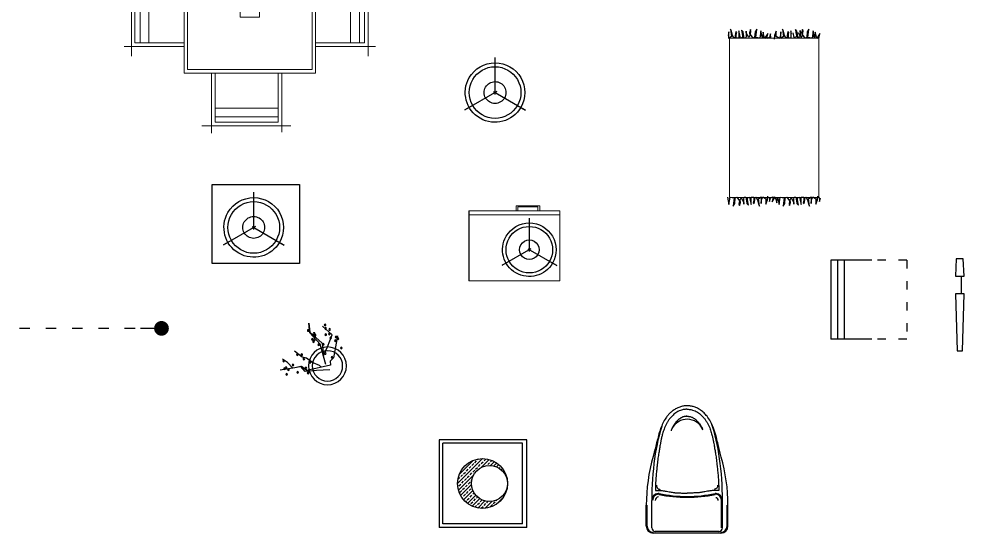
# Model space of a CAD drawing. Header units: millimetres. Extents: x -113526 to 211532, y -79714 to 28306.
# Drawn here: x 36868 to 42258, y 16322 to 19257 of the extents above; entities that cross this region are included whole.
import ezdxf

# ---------------------------------------------------------------- set-up
doc = ezdxf.new("R2010")
doc.units = ezdxf.units.MM
doc.linetypes.add('ACAD_ISO03W100', pattern=[30, 12, -18])
doc.linetypes.add('CONTINOUS', pattern=[0])
for name, color, linetype in [('$Longfin_AP_HATCH', 1, 'Continuous'), ('AP_文字', 127, 'Continuous'), ('FURNITURE', 2, 'Continuous'), ('IFF-Furn-Detail', 250, 'Continuous'), ('lighting', 2, 'Continuous'), ('填充', 8, 'Continuous'), ('家具内线', 8, 'Continuous')]:
    doc.layers.add(name, color=color, linetype=linetype)
for name, color, linetype, lineweight in [('内线', 8, 'Continuous', 9), ('填充总', 251, 'Continuous', 5), ('墙线', 7, 'CONTINOUS', 30), ('外线', 4, 'Continuous', 15), ('家具外线', 4, 'Continuous', 18), ('家具外线总', 4, 'Continuous', 13)]:
    doc.layers.add(name, color=color, linetype=linetype, lineweight=lineweight)
doc.styles.add('宋体', font='', dxfattribs={"width": 0.7})
doc.styles.add('标准', font='simhei.ttf')
doc.styles.get('宋体').set_extended_font_data('新宋体')
doc.dimstyles.new('A3 HBA_80', dxfattribs={"dimscale": 80, "dimtxt": 2, "dimasz": 0.03, "dimexe": 2, "dimexo": 2.5, "dimgap": 0.6, "dimtad": 1, "dimdec": 0, "dimzin": 0, "dimdsep": 46, "dimtxsty": '标准', "dimblk": 'HBA_DIMENSION_TICK', "dimcen": 0, "dimclrd": 1, "dimclre": 1, "dimclrt": 2, "dimadec": 0, "dimazin": 0, "dimtfac": 1, "dimtdec": 0, "dimtix": 1, "dimtmove": 2, "dimatfit": 3, "dimldrblk": 'DOT', "dimfxl": 1, "dimtvp": 1, "dimtolj": 1, "dimtzin": 0, "dimarcsym": 0})

# ---------------------------------------------------------------- blocks, each defined once
blk = doc.blocks.new('DGFNegnfshm')
at = {"layer": '家具内线', "color": 8}
for centre, radius, start, end in [((1074806.1, -1488316.2), 100, 110.6204, 121.4143), ((1074806.1, -1488316.2), 100, 94.0679, 103.0803), ((1074806.1, -1488316.2), 100, 64.4954, 81.1605), ((1074806.1, -1488316.2), 100, 143.1295, 159.1723), ((1074806.1, -1488316.2), 100, 47.1088, 49.4426), ((1074806.1, -1488316.2), 100, 29.596, 32.8321), ((1074806.1, -1488316.2), 100, 12.6354, 18.0247), ((1074806.1, -1488316.2), 100, 173.0544, 183.1882), ((1074819.4, -1488301.3), 5.54, 96.0779, 25.3125), ((1074806.1, -1488316.2), 100, 348.1596, 2.424), ((1074806.1, -1488316.2), 100, 202.4248, 208.86), ((1074806.1, -1488316.2), 100, 224.9755, 230.456), ((1074806.1, -1488316.2), 100, 301.2424, 315.0937), ((1074806.1, -1488316.2), 100, 322.7431, 337.3548), ((1074806.1, -1488316.2), 100, 244.5752, 249.5357), ((1074806.1, -1488316.2), 100, 262.9018, 270.4511), ((1074806.1, -1488316.2), 100, 281.7936, 290.4216)]:
    blk.add_arc(centre, radius, start, end, dxfattribs=at)
for points in [[(1074833.1, -1488307.6), (1074799.6, -1488332.4), (1074816.6, -1488300.8), (1074793.8, -1488312)], [(1074820.9, -1488330.6), (1074806.4, -1488339.9), (1074814.4, -1488324.1), (1074800, -1488333.4)]]:
    blk.add_solid(points, dxfattribs=at)
at = {"layer": '家具外线', "color": 8}
for p, q in [((1074814.9, -1488296.7), (1074801.3, -1488249.1)), ((1074819.8, -1488335.5), (1074912.5, -1488496.3))]:
    blk.add_line(p, q, dxfattribs=at)
for centre, radius, start, end in [((1074909.3, -1488126.4), 224.5, 192.26, 238.8236), ((1074531.5, -1488390.1), 273.6, 18.9832, 54.4317), ((1074248, -1488364.5), 592, 6.6493, 22.4278), ((1075098.3, -1488169.3), 303, 174.4698, 205.3125), ((1075442.3, -1488351.5), 606.3, 158.8573, 175.3893), ((1074664.3, -1488183.5), 214.5, 324.8628, 13.3847), ((1082798.9, -1492556.7), 9022.7, 150.83192, 151.89997), ((1074762, -1488172.6), 156.2, 312.2952, 4.9917), ((1074806.1, -1488316.2), 125, 138.7494, 166.3323), ((1074806.1, -1488316.2), 125, 94.5721, 122.7787), ((1074939.5, -1488230.1), 168.8, 170.2439, 209.4946), ((1074245.4, -1488422), 575.2, 12.3863, 22.8061), ((1074806.1, -1488316.2), 125, 66.9937, 86.2919), ((1074754.3, -1488047.9), 279.1, 285.7276, 322.9536), ((1075358, -1488904.1), 788.8, 118.8941, 130.8232), ((1074806.1, -1488316.2), 125, 50.0015, 55.5994), ((1074717.4, -1488370.9), 90.3, 34.4664, 114.1589), ((1074855.5, -1488237.2), 90.3, 248.5543, 329.0813), ((1074680.9, -1487715.4), 620.3, 283.4211, 294.2145), ((1074806.1, -1488316.2), 125, 30.7207, 38.6082), ((1074806.1, -1488316.2), 125, 14.5637, 21.365), ((1074669, -1488129.2), 229.5, 254.9198, 299.8757), ((1074746.8, -1488646.7), 327.4, 82.0365, 114.3616), ((1074604.6, -1488201), 227.3, 277.9364, 323.7741), ((1075085.7, -1488945.3), 687.1, 116.1082, 130.6163), ((1074835.9, -1487911.7), 413.1, 247.5665, 263.5429), ((1076786.9, -1489958.6), 2574.9, 140.8835, 144.8947), ((1074549.1, -1488241.7), 270.2, 299.0908, 339.731), ((1074806.1, -1488316.2), 125, 170.4164, 184.415), ((1075053.7, -1488491.3), 294.1, 148.5808, 184.9992), ((1074199.7, -1488298.1), 605.5, 338.9152, 356.3416), ((1075412.1, -1488354.4), 608.4, 178.3426, 196.0902), ((1074455.9, -1488472.1), 375.1, 352.198, 20.6633), ((1075231.5, -1488177.1), 454.6, 200.9502, 224.758), ((1074199.6, -1489178.2), 1055, 45.0406, 54.2545), ((1074939.4, -1488110.3), 247.9, 242.0473, 285.0694), ((1075045.5, -1487456.5), 891.6, 255.5938, 267.4768), ((1075160.2, -1488030.7), 455, 222.3527, 241.7883), ((1074806.1, -1488316.2), 125, 348.8626, 11.9251), ((1074806.1, -1488316.2), 125, 199.4986, 209.759), ((1074806.1, -1488316.2), 125, 321.9442, 340.6394), ((1074806.1, -1488316.2), 125, 222.3262, 230.9332), ((1074806.1, -1488316.2), 125, 241.5474, 250.9114), ((1074806.1, -1488316.2), 125, 261.8471, 271.7691), ((1074806.1, -1488316.2), 125, 280.8271, 292.8444), ((1074806.1, -1488316.2), 125, 300.9907, 316.7002)]:
    blk.add_arc(centre, radius, start, end, dxfattribs=at)
blk = doc.blocks.new('wEGWBADGN')
at = {"layer": '填充总'}
for p, q in [((1072978.4, -1486664), (1073338.4, -1486664)), ((1072978.4, -1486714), (1073338.4, -1486714)), ((1072515.3, -1487446.7), (1072515.3, -1487086.7)), ((1072565.3, -1487446.7), (1072565.3, -1487086.7)), ((1073715.3, -1487446.7), (1073715.3, -1487086.7)), ((1073765.3, -1487446.7), (1073765.3, -1487086.7)), ((1072515.3, -1488095.2), (1072515.3, -1487735.2)), ((1072565.3, -1488095.2), (1072565.3, -1487735.2)), ((1073715.3, -1488095.2), (1073715.3, -1487735.2)), ((1073765.3, -1488095.2), (1073765.3, -1487735.2)), ((1072978.4, -1488514), (1073338.4, -1488514)), ((1072978.4, -1488564), (1073338.4, -1488564))]:
    blk.add_line(p, q, dxfattribs=at)
for points in [[(1072978.4, -1486914), (1072978.4, -1486634), (1073338.4, -1486634), (1073338.4, -1486914)], [(1072765.3, -1487446.7), (1072485.3, -1487446.7), (1072485.3, -1487086.7), (1072765.3, -1487086.7)], [(1073515.3, -1487446.7), (1073795.3, -1487446.7), (1073795.3, -1487086.7), (1073515.3, -1487086.7)], [(1072765.3, -1488095.2), (1072485.3, -1488095.2), (1072485.3, -1487735.2), (1072765.3, -1487735.2)], [(1073515.3, -1488095.2), (1073795.3, -1488095.2), (1073795.3, -1487735.2), (1073515.3, -1487735.2)], [(1072978.4, -1488314), (1072978.4, -1488594), (1073338.4, -1488594), (1073338.4, -1488314)]]:
    blk.add_lwpolyline(points, dxfattribs=at)
blk.add_lwpolyline([(1073495.3, -1486934), (1072785.3, -1486934), (1072785.3, -1488294), (1073495.3, -1488294)], close=True, dxfattribs=at)
at = {"layer": '填充总', "color": 250}
blk.add_lwpolyline([(1073195.3, -1487234), (1073085.3, -1487234), (1073085.3, -1487994), (1073195.3, -1487994)], close=True, dxfattribs=at)
at = {"layer": '家具外线总'}
for p, q in [((1072907.1, -1486614), (1073414.1, -1486614)), ((1072958.4, -1486914), (1072958.4, -1486577.3)), ((1073358.4, -1486571.7), (1073358.4, -1486914)), ((1072465.3, -1487518), (1072465.3, -1487011)), ((1073815.3, -1487518), (1073815.3, -1487011)), ((1072423, -1487066.7), (1072765.3, -1487066.7)), ((1073857.6, -1487066.7), (1073515.3, -1487066.7)), ((1072765.3, -1487466.7), (1072428.7, -1487466.7)), ((1073515.3, -1487466.7), (1073852, -1487466.7)), ((1072465.3, -1488166.4), (1072465.3, -1487659.5)), ((1073815.3, -1488166.4), (1073815.3, -1487659.5)), ((1072423, -1487715.2), (1072765.3, -1487715.2)), ((1073857.6, -1487715.2), (1073515.3, -1487715.2)), ((1072765.3, -1488115.2), (1072428.7, -1488115.2)), ((1073515.3, -1488115.2), (1073852, -1488115.2)), ((1072958.4, -1488314), (1072958.4, -1488650.6)), ((1073358.4, -1488656.3), (1073358.4, -1488314)), ((1072907.1, -1488614), (1073414.1, -1488614))]:
    blk.add_line(p, q, dxfattribs=at)
blk.add_lwpolyline([(1073515.3, -1486914), (1072765.3, -1486914), (1072765.3, -1488314), (1073515.3, -1488314)], close=True, dxfattribs=at)
at = {"layer": '墙线', "color": 2}
blk.add_blockref('DGFNegnfshm', (-1668.4, 724), dxfattribs=at)
blk = doc.blocks.new('dfahENDNDFGVMN')
at = {"layer": '内线'}
for p, q in [((1069378.9, -1554224.3), (1068079.9, -1554224.4)), ((1068079.9, -1554224.4), (1068079.9, -1554953.1)), ((1069378.9, -1554224.3), (1069378.9, -1554953.1)), ((1069378.9, -1554953.1), (1068079.9, -1554953.1))]:
    blk.add_line(p, q, dxfattribs=at)
at = {"layer": '填充'}
for p, q in [((1068081.4, -1554208.2), (1068021.3, -1554221.1)), ((1068021.3, -1554221.1), (1068081.4, -1554229.7)), ((1068081.4, -1554229.7), (1068077.1, -1554264)), ((1069374.6, -1554220), (1069413.2, -1554220)), ((1069391.7, -1554241.5), (1069374.6, -1554220)), ((1069451.8, -1554232.9), (1069391.7, -1554241.5)), ((1069430.4, -1554220), (1069400.3, -1554215.7)), ((1069400.3, -1554250), (1069434.7, -1554241.5)), ((1069413.2, -1554220), (1069430.4, -1554220)), ((1069434.7, -1554241.5), (1069451.8, -1554232.9)), ((1068077.1, -1554264), (1068008.4, -1554255.4)), ((1068008.4, -1554255.4), (1068029.9, -1554268.3)), ((1068025.6, -1554302.6), (1068012.7, -1554306.9)), ((1068012.7, -1554306.9), (1068038.5, -1554315.4)), ((1068051.3, -1554306.9), (1068025.6, -1554302.6)), ((1068029.9, -1554268.3), (1068077.1, -1554272.6)), ((1068038.5, -1554315.4), (1068059.9, -1554311.2)), ((1068077.1, -1554319.7), (1068038.5, -1554341.2)), ((1068081.4, -1554285.4), (1068051.3, -1554306.9)), ((1068059.9, -1554311.2), (1068077.1, -1554319.7)), ((1068077.1, -1554272.6), (1068081.4, -1554285.4)), ((1069378.9, -1554262.9), (1069400.3, -1554250)), ((1069387.5, -1554271.5), (1069378.9, -1554262.9)), ((1069378.9, -1554280.1), (1069408.9, -1554280.1)), ((1069378.9, -1554301.5), (1069378.9, -1554280.1)), ((1069391.7, -1554301.5), (1069378.9, -1554301.5)), ((1069378.9, -1554314.4), (1069417.5, -1554305.8)), ((1069383.2, -1554331.5), (1069378.9, -1554314.4)), ((1069400.3, -1554271.5), (1069387.5, -1554271.5)), ((1069439, -1554301.5), (1069391.7, -1554301.5)), ((1069430.4, -1554275.8), (1069400.3, -1554271.5)), ((1069408.9, -1554280.1), (1069426.1, -1554284.3)), ((1069417.5, -1554305.8), (1069439, -1554301.5)), ((1069443.2, -1554322.9), (1069417.5, -1554327.2)), ((1069426.1, -1554284.3), (1069430.4, -1554275.8)), ((1069430.4, -1554335.8), (1069443.2, -1554322.9)), ((1068029.9, -1554366.9), (1068017, -1554379.8)), ((1068017, -1554379.8), (1068042.8, -1554375.5)), ((1068042.8, -1554396.9), (1068021.3, -1554401.2)), ((1068025.6, -1554341.2), (1068064.2, -1554341.2)), ((1068038.5, -1554341.2), (1068025.6, -1554341.2)), ((1068051.3, -1554362.6), (1068029.9, -1554366.9)), ((1068042.8, -1554375.5), (1068064.2, -1554371.2)), ((1068081.4, -1554388.3), (1068042.8, -1554396.9)), ((1068081.4, -1554358.3), (1068051.3, -1554362.6)), ((1068064.2, -1554341.2), (1068081.4, -1554345.5)), ((1068064.2, -1554371.2), (1068077.1, -1554371.2)), ((1068077.1, -1554371.2), (1068081.4, -1554388.3)), ((1068081.4, -1554345.5), (1068081.4, -1554358.3)), ((1069378.9, -1554344.4), (1069408.9, -1554340.1)), ((1069378.9, -1554357.2), (1069378.9, -1554344.4)), ((1069396, -1554361.5), (1069378.9, -1554357.2)), ((1069378.9, -1554417.3), (1069408.9, -1554395.8)), ((1069396, -1554331.5), (1069383.2, -1554331.5)), ((1069383.2, -1554383), (1069421.8, -1554361.5)), ((1069400.3, -1554391.6), (1069383.2, -1554383)), ((1069417.5, -1554327.2), (1069396, -1554331.5)), ((1069434.7, -1554361.5), (1069396, -1554361.5)), ((1069421.8, -1554387.3), (1069400.3, -1554391.6)), ((1069408.9, -1554340.1), (1069430.4, -1554335.8)), ((1069408.9, -1554395.8), (1069434.7, -1554400.1)), ((1069421.8, -1554361.5), (1069434.7, -1554361.5)), ((1069447.5, -1554395.8), (1069421.8, -1554387.3)), ((1069434.7, -1554400.1), (1069447.5, -1554395.8)), ((1068025.6, -1554461.2), (1068008.4, -1554469.8)), ((1068008.4, -1554469.8), (1068068.5, -1554461.2)), ((1068021.3, -1554401.2), (1068068.5, -1554401.2)), ((1068059.9, -1554452.7), (1068025.6, -1554461.2)), ((1068034.2, -1554418.4), (1068029.9, -1554426.9)), ((1068029.9, -1554426.9), (1068059.9, -1554431.2)), ((1068051.3, -1554422.6), (1068034.2, -1554418.4)), ((1068081.4, -1554422.6), (1068051.3, -1554422.6)), ((1068059.9, -1554431.2), (1068072.8, -1554431.2)), ((1068081.4, -1554439.8), (1068059.9, -1554452.7)), ((1068068.5, -1554401.2), (1068081.4, -1554401.2)), ((1068068.5, -1554461.2), (1068085.7, -1554482.7)), ((1068072.8, -1554431.2), (1068081.4, -1554439.8)), ((1068081.4, -1554401.2), (1068081.4, -1554422.6)), ((1069383.2, -1554430.1), (1069378.9, -1554417.3)), ((1069378.9, -1554473), (1069383.2, -1554438.7)), ((1069439, -1554481.6), (1069378.9, -1554473)), ((1069430.4, -1554434.4), (1069383.2, -1554430.1)), ((1069383.2, -1554438.7), (1069451.8, -1554447.3)), ((1069451.8, -1554447.3), (1069430.4, -1554434.4)), ((1068025.6, -1554521.3), (1068059.9, -1554534.1)), ((1068068.5, -1554521.3), (1068025.6, -1554521.3)), ((1068029.9, -1554482.7), (1068059.9, -1554487)), ((1068047, -1554482.7), (1068029.9, -1554482.7)), ((1068085.7, -1554482.7), (1068047, -1554482.7)), ((1068079.9, -1554548.6), (1068047, -1554551.3)), ((1068047, -1554551.3), (1068077.1, -1554559.9)), ((1068059.9, -1554487), (1068085.7, -1554495.5)), ((1068059.9, -1554534.1), (1068090, -1554538.4)), ((1068085.7, -1554495.5), (1068068.5, -1554521.3)), ((1069374.6, -1554511.6), (1069426.1, -1554498.8)), ((1069417.5, -1554537.3), (1069374.6, -1554511.6)), ((1069374.6, -1554528.8), (1069417.5, -1554537.3)), ((1069383.2, -1554550.2), (1069374.6, -1554528.8)), ((1069378.9, -1554494.5), (1069439, -1554481.6)), ((1069426.1, -1554498.8), (1069378.9, -1554494.5)), ((1069413.2, -1554558.8), (1069383.2, -1554550.2)), ((1068081.4, -1554615.6), (1068021.3, -1554628.5)), ((1068021.3, -1554628.5), (1068081.4, -1554637.1)), ((1068085.7, -1554598.5), (1068034.2, -1554611.3)), ((1068034.2, -1554611.3), (1068081.4, -1554615.6)), ((1068085.7, -1554581.3), (1068042.8, -1554572.7)), ((1068042.8, -1554572.7), (1068085.7, -1554598.5)), ((1068077.1, -1554559.9), (1068085.7, -1554581.3)), ((1069400.3, -1554593.1), (1069370.3, -1554588.8)), ((1069374.6, -1554631.7), (1069391.7, -1554606)), ((1069400.3, -1554640.3), (1069374.6, -1554631.7)), ((1069380.3, -1554561.5), (1069413.2, -1554558.8)), ((1069391.7, -1554606), (1069434.7, -1554606)), ((1069434.7, -1554606), (1069400.3, -1554593.1)), ((1068077.1, -1554671.4), (1068008.4, -1554662.8)), ((1068008.4, -1554662.8), (1068029.9, -1554675.6)), ((1068029.9, -1554675.6), (1068077.1, -1554679.9)), ((1068081.4, -1554692.8), (1068051.3, -1554714.2)), ((1068081.4, -1554637.1), (1068077.1, -1554671.4)), ((1068077.1, -1554679.9), (1068081.4, -1554692.8)), ((1069374.6, -1554644.6), (1069413.2, -1554644.6)), ((1069391.7, -1554666), (1069374.6, -1554644.6)), ((1069378.9, -1554687.4), (1069400.3, -1554674.6)), ((1069387.5, -1554696), (1069378.9, -1554687.4)), ((1069378.9, -1554704.6), (1069408.9, -1554704.6)), ((1069378.9, -1554726), (1069378.9, -1554704.6)), ((1069400.3, -1554696), (1069387.5, -1554696)), ((1069451.8, -1554657.4), (1069391.7, -1554666)), ((1069430.4, -1554644.6), (1069400.3, -1554640.3)), ((1069400.3, -1554674.6), (1069434.7, -1554666)), ((1069430.4, -1554700.3), (1069400.3, -1554696)), ((1069408.9, -1554704.6), (1069426.1, -1554708.9)), ((1069413.2, -1554644.6), (1069430.4, -1554644.6)), ((1069426.1, -1554708.9), (1069430.4, -1554700.3)), ((1069434.7, -1554666), (1069451.8, -1554657.4)), ((1068025.6, -1554710), (1068012.7, -1554714.2)), ((1068012.7, -1554714.2), (1068038.5, -1554722.8)), ((1068029.9, -1554774.3), (1068017, -1554787.1)), ((1068017, -1554787.1), (1068042.8, -1554782.9)), ((1068051.3, -1554714.2), (1068025.6, -1554710)), ((1068025.6, -1554748.5), (1068064.2, -1554748.5)), ((1068038.5, -1554748.5), (1068025.6, -1554748.5)), ((1068051.3, -1554770), (1068029.9, -1554774.3)), ((1068038.5, -1554722.8), (1068059.9, -1554718.5)), ((1068077.1, -1554727.1), (1068038.5, -1554748.5)), ((1068042.8, -1554782.9), (1068064.2, -1554778.6)), ((1068081.4, -1554765.7), (1068051.3, -1554770)), ((1068059.9, -1554718.5), (1068077.1, -1554727.1)), ((1068064.2, -1554748.5), (1068081.4, -1554752.8)), ((1068064.2, -1554778.6), (1068077.1, -1554778.6)), ((1068077.1, -1554778.6), (1068081.4, -1554795.7)), ((1068081.4, -1554752.8), (1068081.4, -1554765.7)), ((1069391.7, -1554726), (1069378.9, -1554726)), ((1069383.6, -1554753.2), (1069422.3, -1554744.6)), ((1069387.9, -1554770.4), (1069383.6, -1554753.2)), ((1069383.6, -1554783.2), (1069413.7, -1554778.9)), ((1069383.6, -1554796.1), (1069383.6, -1554783.2)), ((1069400.8, -1554770.4), (1069387.9, -1554770.4)), ((1069439, -1554726), (1069391.7, -1554726)), ((1069422.3, -1554766.1), (1069400.8, -1554770.4)), ((1069413.7, -1554778.9), (1069435.1, -1554774.6)), ((1069417.5, -1554730.3), (1069439, -1554726)), ((1069448, -1554761.8), (1069422.3, -1554766.1)), ((1069435.1, -1554774.6), (1069448, -1554761.8)), ((1068042.8, -1554804.3), (1068021.3, -1554808.6)), ((1068021.3, -1554808.6), (1068068.5, -1554808.6)), ((1068059.9, -1554860), (1068025.6, -1554868.6)), ((1068034.2, -1554825.7), (1068029.9, -1554834.3)), ((1068029.9, -1554834.3), (1068059.9, -1554838.6)), ((1068051.3, -1554830), (1068034.2, -1554825.7)), ((1068081.4, -1554795.7), (1068042.8, -1554804.3)), ((1068081.4, -1554830), (1068051.3, -1554830)), ((1068059.9, -1554838.6), (1068072.8, -1554838.6)), ((1068081.4, -1554847.2), (1068059.9, -1554860)), ((1068068.5, -1554808.6), (1068081.4, -1554808.6)), ((1068072.8, -1554838.6), (1068081.4, -1554847.2)), ((1069378.9, -1554841.8), (1069408.9, -1554820.4)), ((1069383.2, -1554854.7), (1069378.9, -1554841.8)), ((1069383.2, -1554807.5), (1069421.8, -1554786.1)), ((1069400.3, -1554816.1), (1069383.2, -1554807.5)), ((1069430.4, -1554859), (1069383.2, -1554854.7)), ((1069400.8, -1554800.4), (1069383.6, -1554796.1)), ((1069421.8, -1554811.8), (1069400.3, -1554816.1)), ((1069439.4, -1554800.4), (1069400.8, -1554800.4)), ((1069408.9, -1554820.4), (1069434.7, -1554824.7)), ((1069447.5, -1554820.4), (1069421.8, -1554811.8)), ((1069426.6, -1554800.4), (1069439.4, -1554800.4)), ((1069451.8, -1554871.8), (1069430.4, -1554859)), ((1069434.7, -1554824.7), (1069447.5, -1554820.4)), ((1068008.4, -1554877.2), (1068068.5, -1554868.6)), ((1068025.6, -1554868.6), (1068008.4, -1554877.2)), ((1068025.6, -1554928.6), (1068059.9, -1554941.5)), ((1068068.5, -1554928.6), (1068025.6, -1554928.6)), ((1068029.9, -1554890.1), (1068059.9, -1554894.3)), ((1068047, -1554890.1), (1068029.9, -1554890.1)), ((1068085.7, -1554890.1), (1068047, -1554890.1)), ((1068059.9, -1554894.3), (1068085.7, -1554902.9)), ((1068068.5, -1554868.6), (1068085.7, -1554890.1)), ((1068085.7, -1554902.9), (1068068.5, -1554928.6)), ((1069374.6, -1554936.1), (1069426.1, -1554923.3)), ((1069417.5, -1554961.9), (1069374.6, -1554936.1)), ((1069378.9, -1554897.6), (1069383.2, -1554863.2)), ((1069439, -1554906.1), (1069378.9, -1554897.6)), ((1069378.9, -1554919), (1069439, -1554906.1)), ((1069426.1, -1554923.3), (1069378.9, -1554919)), ((1069383.2, -1554863.2), (1069451.8, -1554871.8)), ((1068079.9, -1554956), (1068047, -1554958.7)), ((1068047, -1554958.7), (1068077.1, -1554967.2)), ((1068059.9, -1554941.5), (1068090, -1554945.8)), ((1069374.6, -1554953.3), (1069417.5, -1554961.9))]:
    blk.add_line(p, q, dxfattribs=at)
at = {"layer": '外线'}
blk.add_line((1068081.4, -1554808.6), (1068081.4, -1554830), dxfattribs=at)
blk = doc.blocks.new('A$C365237FC')
at = {"layer": '填充', "color": 8}
for p, q in [((492, 590), (502, 759)), ((422, 667), (381, 720)), ((494, 612), (422, 667)), ((299, 573), (375, 494)), ((483, 513), (492, 590)), ((484, 520), (492, 590)), ((375, 494), (392, 446)), ((392, 446), (451, 380)), ((534, 457), (483, 513)), ((547, 477), (484, 520)), ((504, 182), (534, 457)), ((549, 345), (547, 477)), ((0, 380), (103, 377)), ((113, 377), (0, 380)), ((103, 377), (243, 252)), ((253, 273), (113, 377)), ((451, 380), (488, 308)), ((556, 196), (549, 345)), ((159, 126), (51, 228)), ((243, 252), (384, 251)), ((488, 233), (253, 273)), ((384, 251), (292, 196)), ((488, 308), (516, 291)), ((292, 196), (159, 126)), ((179, 68), (422, 138)), ((422, 138), (458, 182)), ((458, 182), (504, 182))]:
    blk.add_line(p, q, dxfattribs=at)
for centre, radius in [((401, 707), 9.34), ((482, 688), 9.34), ((489, 707), 9.34), ((505, 663), 9.34), ((557, 689), 9.34), ((345, 546), 9.34), ((458, 607), 9.34), ((547, 561), 9.34), ((507, 216), 216), ((350, 495), 9.34), ((401, 476), 9.34), ((509, 464), 9.34), ((566, 444), 9.34), ((83, 395), 9.34), ((124, 331), 9.34), ((145, 321), 9.34), ((189, 357), 9.34), ((197, 335), 9.34), ((215, 347), 9.34), ((507, 216), 173), ((445, 409), 9.34), ((257, 292), 9.34), ((258, 240), 9.34), ((364, 226), 9.34), ((41, 196), 9.34), ((81, 194), 9.34), ((96, 149), 9.34), ((147, 158), 9.34), ((151, 200), 9.34), ((194, 149), 9.34), ((230, 99), 9.34), ((416, 155), 9.34), ((188, 86), 9.34), ((211, 65), 9.34), ((320, 38), 9.34)]:
    blk.add_circle(centre, radius, dxfattribs=at)
blk = doc.blocks.new('A$C21DA63A9')
blk.add_blockref('A$C365237FC', (0, 0))
blk = doc.blocks.new('fdabEBFGMN')
at = {"layer": '填充总', "xscale": 0.5000000000276679, "yscale": 0.5, "zscale": 0.5, "rotation": 84.25969431041284}
blk.add_blockref('A$C21DA63A9', (1076840.2, -1469570.3), dxfattribs=at)
blk = doc.blocks.new('dfbnETNRGM')
at = {"color": 4, "linetype": 'ByBlock'}
for p, q in [((173737878.2, 71160421.7), (173737878.2, 71160633.6)), ((173737888, 71160438.7), (173737704.5, 71160332.7)), ((173737868.4, 71160438.7), (173738052, 71160332.7))]:
    blk.add_line(p, q, dxfattribs=at)
at = {"color": 0, "linetype": 'ByBlock'}
for p, q in [((173737736.6, 71160351.2), (173737706.7, 71160334)), ((173738019.9, 71160351.2), (173738049.7, 71160334))]:
    blk.add_line(p, q, dxfattribs=at)
at = {"color": 4, "linetype": 'ByBlock', "extrusion": (0, 0, -1)}
for major_axis, start_param, end_param in [((148.6, 82.6), 4.172679, 7.314272), ((-4.6, 169.9), 2.121706, 5.263298)]:
    blk.add_ellipse((173737878.2, 71160433), major_axis=major_axis, ratio=1, start_param=start_param, end_param=end_param, dxfattribs=at)
at = {"layer": 'IFF-Furn-Detail', "linetype": 'ByBlock', "extrusion": (0, 0, -1)}
for major_axis, start_param, end_param in [((142.3, 38.1), 3.926991, 7.068584), ((142.3, 38.1), 0.785398, 3.926991), ((-47.5, 40.3), -0.180072, 2.961521), ((-62.3, 1.8), 3.635638, 6.777231)]:
    blk.add_ellipse((173737878.2, 71160433), major_axis=major_axis, ratio=1, start_param=start_param, end_param=end_param, dxfattribs=at)
blk = doc.blocks.new('DFBNegnrfhm')
at = {"layer": '内线'}
blk.add_line((173737728.9, 71159734.7), (173738247.8, 71159734.7), dxfattribs=at)
at = {"layer": '填充总'}
for p, q in [((173737997.6, 71159757.3), (173737997.6, 71159785.5)), ((173737997.6, 71159785.5), (173738133.1, 71159785.5)), ((173738008.9, 71159757.3), (173738008.9, 71159779.9)), ((173738008.9, 71159779.9), (173738121.8, 71159779.9)), ((173738121.8, 71159757.3), (173738121.8, 71159779.9)), ((173738133.1, 71159757.3), (173738133.1, 71159785.5))]:
    blk.add_line(p, q, dxfattribs=at)
at = {"layer": '墙线', "color": 4}
blk.add_line((173737728.9, 71159757.3), (173737728.9, 71159357.4), dxfattribs=at)
at = {"layer": '家具外线总'}
for p, q in [((173737728.9, 71159757.3), (173738247.8, 71159757.3)), ((173738247.8, 71159757.3), (173738247.8, 71159357.4)), ((173738247.8, 71159357.4), (173737728.9, 71159357.4))]:
    blk.add_line(p, q, dxfattribs=at)
at = {"layer": '$Longfin_AP_HATCH', "color": 2, "xscale": 0.8999999985098838, "yscale": 0.900000000372529, "zscale": 0.9}
blk.add_blockref('dfbnETNRGM', (17373983.6, 7115146.1), dxfattribs=at)
blk = doc.blocks.new('DAFBedngfragmn')
at = {"color": 4, "linetype": 'ByBlock'}
for p, q in [((173738740.3, 71157958.3), (173738740.3, 71158076.9)), ((173739206.3, 71157958.3), (173739206.3, 71158078.1)), ((173739166.3, 71157918.3), (173738780.3, 71157918.3))]:
    blk.add_line(p, q, dxfattribs=at)
at = {"color": 8, "ltscale": 3}
for p, q in [((173738745.3, 71157958.3), (173738745.3, 71158076.9)), ((173738771.7, 71157948.3), (173738771.7, 71158104.8)), ((173739170, 71157948.3), (173739170, 71158104.8)), ((173739175, 71157948.3), (173739175, 71158104.8)), ((173739201.3, 71157958.3), (173739201.3, 71158078.1)), ((173739155, 71157928.3), (173738791.7, 71157928.3))]:
    blk.add_line(p, q, dxfattribs=at)
for centre, radius, start, end in [((173738973.3, 71158470.7), 97.2, 24.2033, 152.7569), ((173738811.7, 71158104.8), 40, 94.992, 180), ((173738811.7, 71158104.8), 35, 94.992, 180), ((173738811.7, 71158104.8), 20.5, 94.992, 180), ((173738809.9, 71158124.7), 20, 78.1129, 94.992), ((173738973.3, 71158900.9), 778.3, 258.1129, 281.8871), ((173738973.3, 71158900.9), 773.3, 258.1129, 281.8871), ((173739136.7, 71158124.7), 20, 85.008, 101.8871), ((173739135, 71158104.8), 15.8, 0, 85.008), ((173739135, 71158104.8), 35, 0, 85.008), ((173739135, 71158104.8), 40, 0, 85.008), ((173738780.3, 71157958.3), 35, 180, 270), ((173738791.7, 71157948.3), 20, 180, 270), ((173739155, 71157948.3), 20, 270, 0), ((173739166.3, 71157958.3), 35, 270, 0)]:
    blk.add_arc(centre, radius, start, end, dxfattribs=at)
at = {"color": 4, "linetype": 'ByBlock'}
for centre, radius, start, end in [((173739740.3, 71158076.9), 1000, 163.7631, 180), ((173738206.3, 71158078.1), 1000, 0, 15.9021), ((173738780.3, 71157958.3), 40, 180, 270), ((173739166.3, 71157958.3), 40, 270, 0)]:
    blk.add_arc(centre, radius, start, end, dxfattribs=at)
at = {"color": 8, "ltscale": 3}
for start_param, end_param in [(0.765442, 1.570796), (4.712389, 5.517751)]:
    blk.add_ellipse((173738973.3, 71158104.8), major_axis=(0, 607.8), ratio=0.331789, start_param=start_param, end_param=end_param, dxfattribs=at)
at = {"color": 4, "linetype": 'ByBlock'}
blk.add_open_spline([(173739168.1, 71158352.1), (173739151.9, 71158419.2), (173739149, 71158430.1), (173739144.3, 71158446.7), (173739141.5, 71158460.3), (173739132, 71158492.5), (173739127.5, 71158507.8), (173739117.5, 71158533.9), (173739112.4, 71158544.9), (173739100.8, 71158566), (173739094.3, 71158575.9), (173739081.7, 71158591.9), (173739076, 71158598.1), (173739063.9, 71158609.8), (173739057.4, 71158615.2), (173739044.9, 71158624), (173739039, 71158627.5), (173739026.8, 71158633.8), (173739020.4, 71158636.5), (173739007.1, 71158640.9), (173739000.3, 71158642.5), (173738986.4, 71158644.8), (173738979.4, 71158645.3), (173738965.3, 71158645.2), (173738958.2, 71158644.5), (173738944.4, 71158642.1), (173738937.6, 71158640.3), (173738924.4, 71158635.7), (173738918.1, 71158633), (173738905.9, 71158626.5), (173738900.1, 71158622.9), (173738889.1, 71158615), (173738883.8, 71158610.6), (173738873.9, 71158601.4), (173738869.2, 71158596.5), (173738860.4, 71158586.2), (173738856.2, 71158580.9), (173738846, 71158566.2), (173738840.4, 71158556.6), (173738830.3, 71158536.6), (173738825.9, 71158526.2), (173738818.3, 71158504.6), (173738815.1, 71158493.5), (173738809.7, 71158475), (173738806.4, 71158458.1), (173738800.8, 71158439), (173738798, 71158427.3), (173738780.2, 71158356.5)], degree=3, knots=[4.74664, 4.74664, 4.74664, 4.74664, 4.825192, 4.825192, 5.050797, 5.050797, 5.276402, 5.276402, 5.453365, 5.453365, 5.630328, 5.630328, 5.756362, 5.756362, 5.882395, 5.882395, 5.983792, 5.983792, 6.085189, 6.085189, 6.186586, 6.186586, 6.287983, 6.287983, 6.38938, 6.38938, 6.490777, 6.490777, 6.592174, 6.592174, 6.693571, 6.693571, 6.794968, 6.794968, 6.896365, 6.896365, 6.997762, 6.997762, 7.161854, 7.161854, 7.325947, 7.325947, 7.490039, 7.490039, 7.654131, 7.654131, 7.793343, 7.793343, 7.793343, 7.793343], dxfattribs=at)
at = {"color": 8, "ltscale": 3}
for points, knots in [([(173738971.2, 71158625.2), (173738967.9, 71158625.2), (173738964.6, 71158624.9), (173738954.9, 71158623.9), (173738948.5, 71158622.5), (173738937.3, 71158619.2), (173738932.5, 71158617.4), (173738923.2, 71158613.2), (173738918.7, 71158610.7), (173738910.5, 71158605.7), (173738906.9, 71158603.2), (173738899.8, 71158597.8), (173738896.4, 71158595), (173738887.9, 71158587.1), (173738882.9, 71158581.9), (173738874.7, 71158572.1), (173738871.3, 71158567.6), (173738865, 71158558.4), (173738862, 71158553.7), (173738856.4, 71158543.9), (173738853.8, 71158539), (173738849, 71158528.8), (173738846.7, 71158523.6), (173738841.2, 71158509.9), (173738838.2, 71158501.3), (173738834.1, 71158488), (173738832.8, 71158483.4), (173738830.7, 71158475.6), (173738829.9, 71158472.4), (173738828.3, 71158466), (173738827.6, 71158462.8), (173738825.7, 71158453.5), (173738824.5, 71158447.4), (173738823, 71158439.4), (173738822.6, 71158437.3), (173738821.9, 71158433.1), (173738821.5, 71158431), (173738820.3, 71158424.7), (173738819.6, 71158420.3), (173738818.2, 71158412.7), (173738817.7, 71158409.6), (173738815.9, 71158399.6), (173738814.6, 71158391.9), (173738811.7, 71158374.4), (173738810.1, 71158364.5), (173738807.5, 71158348.2), (173738806.7, 71158342.7), (173738805.8, 71158337)], [364.922974, 364.922974, 364.922974, 364.922974, 375.619799, 375.619799, 397.013449, 397.013449, 413.587884, 413.587884, 430.162318, 430.162318, 444.416926, 444.416926, 458.671534, 458.671534, 481.403278, 481.403278, 499.042124, 499.042124, 516.680971, 516.680971, 534.239988, 534.239988, 551.799005, 551.799005, 580.026898, 580.026898, 595.262778, 595.262778, 606.244407, 606.244407, 617.226036, 617.226036, 639.189295, 639.189295, 647.206448, 647.206448, 655.223601, 655.223601, 671.257908, 671.257908, 681.097645, 681.097645, 700.777118, 700.777118, 720.456591, 720.456591, 729.749113, 729.749113, 729.749113, 729.749113]), ([(173738971.2, 71158625.2), (173738978.7, 71158625.2), (173738982, 71158624.9), (173738991.7, 71158623.9), (173738998.2, 71158622.5), (173739009.3, 71158619.2), (173739014.1, 71158617.4), (173739023.4, 71158613.2), (173739027.9, 71158610.7), (173739036.1, 71158605.7), (173739039.8, 71158603.2), (173739046.8, 71158597.8), (173739050.2, 71158595), (173739058.8, 71158587.1), (173739063.7, 71158581.9), (173739071.9, 71158572.1), (173739075.3, 71158567.6), (173739081.7, 71158558.4), (173739084.6, 71158553.7), (173739090.2, 71158543.9), (173739092.8, 71158539), (173739097.6, 71158528.8), (173739099.9, 71158523.6), (173739105.4, 71158509.9), (173739108.4, 71158501.3), (173739112.5, 71158488), (173739113.9, 71158483.4), (173739116, 71158475.6), (173739116.8, 71158472.4), (173739118.3, 71158466), (173739119, 71158462.8), (173739121, 71158453.5), (173739122.1, 71158447.4), (173739123.6, 71158439.4), (173739124, 71158437.3), (173739124.8, 71158433.1), (173739125.2, 71158431), (173739126.3, 71158424.7), (173739127.1, 71158420.3), (173739128.4, 71158412.7), (173739129, 71158409.6), (173739130.7, 71158399.6), (173739132, 71158391.9), (173739135, 71158374.4), (173739136.6, 71158364.5), (173739139.1, 71158348.2), (173739140, 71158342.7), (173739140.8, 71158337)], [364.922974, 364.922974, 364.922974, 364.922974, 375.619799, 375.619799, 397.013449, 397.013449, 413.587884, 413.587884, 430.162318, 430.162318, 444.416926, 444.416926, 458.671534, 458.671534, 481.403278, 481.403278, 499.042124, 499.042124, 516.680971, 516.680971, 534.239988, 534.239988, 551.799005, 551.799005, 580.026898, 580.026898, 595.262778, 595.262778, 606.244407, 606.244407, 617.226036, 617.226036, 639.189295, 639.189295, 647.206448, 647.206448, 655.223601, 655.223601, 671.257908, 671.257908, 681.097645, 681.097645, 700.777118, 700.777118, 720.456591, 720.456591, 729.749113, 729.749113, 729.749113, 729.749113]), ([(173738971.9, 71158585.2), (173738970.5, 71158585.2), (173738969.1, 71158585.1), (173738966.3, 71158584.9), (173738964.9, 71158584.7), (173738962, 71158584.3), (173738960.6, 71158584.1), (173738957.4, 71158583.4), (173738955.6, 71158582.9), (173738952.9, 71158582.1), (173738952, 71158581.8), (173738950.2, 71158581.2), (173738949.4, 71158580.9), (173738946.7, 71158579.9), (173738945, 71158579.1), (173738941.5, 71158577.4), (173738939.7, 71158576.5), (173738935.2, 71158574), (173738932.6, 71158572.3), (173738928.7, 71158569.6), (173738927.5, 71158568.7), (173738923.7, 71158565.7), (173738921.1, 71158563.5), (173738915.4, 71158558), (173738912.2, 71158554.6), (173738907.8, 71158549.3), (173738906.5, 71158547.6), (173738903.8, 71158544.2), (173738902.5, 71158542.4), (173738898.8, 71158537), (173738896.4, 71158533.2), (173738893.4, 71158528), (173738892.6, 71158526.6), (173738891.2, 71158523.9), (173738890.5, 71158522.6), (173738888.7, 71158519.2), (173738887.8, 71158517.2), (173738885.8, 71158513.1), (173738884.9, 71158511), (173738883.2, 71158506.9), (173738882.4, 71158505), (173738881.6, 71158503), (173738881.5, 71158502.9), (173738881.5, 71158502.9)], [364.922974, 364.922974, 364.922974, 364.922974, 372.362862, 372.362862, 379.857852, 379.857852, 387.352842, 387.352842, 396.893957, 396.893957, 401.601951, 401.601951, 406.309946, 406.309946, 415.725935, 415.725935, 425.141924, 425.141924, 439.963354, 439.963354, 446.833802, 446.833802, 461.655286, 461.655286, 480.990641, 480.990641, 489.767111, 489.767111, 498.543582, 498.543582, 516.096523, 516.096523, 522.003778, 522.003778, 527.911032, 527.911032, 536.350762, 536.350762, 544.790491, 544.790491, 552.40449, 552.40449, 552.55478, 552.55478, 552.55478, 552.55478]), ([(173738970.8, 71158585.2), (173738971.5, 71158585.2), (173738972.1, 71158585.2), (173738973.8, 71158585.2), (173738974.8, 71158585.2), (173738976.5, 71158585.1), (173738977.2, 71158585.1), (173738978.4, 71158585), (173738978.8, 71158585), (173738979.6, 71158585), (173738979.9, 71158584.9), (173738980.4, 71158584.9), (173738980.6, 71158584.9), (173738980.9, 71158584.8), (173738981.1, 71158584.8), (173738981.5, 71158584.8), (173738981.7, 71158584.7), (173738982.2, 71158584.7), (173738982.6, 71158584.6), (173738983.8, 71158584.4), (173738984.5, 71158584.3), (173738986.8, 71158583.9), (173738988.3, 71158583.6), (173738992.9, 71158582.4), (173738995.9, 71158581.4), (173739000.5, 71158579.6), (173739002.1, 71158578.9), (173739006.6, 71158576.8), (173739009.5, 71158575.1), (173739014.3, 71158572.2), (173739016.1, 71158570.9), (173739019.4, 71158568.5), (173739021, 71158567.2), (173739024.1, 71158564.7), (173739025.6, 71158563.3), (173739030.1, 71158559.1), (173739033, 71158556.1), (173739038, 71158550.4), (173739040, 71158547.9), (173739043.9, 71158542.7), (173739045.8, 71158540), (173739048.9, 71158535.3), (173739050.1, 71158533.4), (173739053, 71158528.6), (173739054.6, 71158525.7), (173739057.7, 71158519.6), (173739059.2, 71158516.5), (173739061.6, 71158511.4), (173739062.4, 71158509.5), (173739063.2, 71158507.6)], [364.922974, 364.922974, 364.922974, 364.922974, 365.94319, 365.94319, 367.983622, 367.983622, 370.172705, 370.172705, 372.361789, 372.361789, 374.550873, 374.550873, 375.470984, 375.470984, 376.479536, 376.479536, 377.488088, 377.488088, 379.505193, 379.505193, 383.539402, 383.539402, 391.60782, 391.60782, 407.744656, 407.744656, 416.074324, 416.074324, 432.019717, 432.019717, 442.063341, 442.063341, 450.968559, 450.968559, 459.873777, 459.873777, 477.684214, 477.684214, 490.828621, 490.828621, 503.973027, 503.973027, 512.959098, 512.959098, 525.731979, 525.731979, 538.990219, 538.990219, 546.430219, 546.430219, 546.430219, 546.430219]), ([(173738805.9, 71158337.4), (173738805.2, 71158331), (173738804.6, 71158324.6), (173738803.3, 71158312.4), (173738802.7, 71158306.6), (173738801, 71158291.4), (173738800.1, 71158282.4), (173738798.6, 71158268.7), (173738798.2, 71158264), (173738797.3, 71158254.1), (173738796.8, 71158248.7), (173738795.9, 71158237.6), (173738795.5, 71158231.8), (173738794.3, 71158213.8), (173738793.6, 71158200.9), (173738793.1, 71158184.5), (173738793, 71158182.2), (173738792.8, 71158175.5), (173738792.7, 71158170.8), (173738792.6, 71158165.8), (173738792.6, 71158165.5), (173738792.6, 71158164.9), (173738792.6, 71158164.6), (173738792.6, 71158163.8), (173738792.6, 71158163.3), (173738792.6, 71158162.5), (173738792.6, 71158162.3), (173738792.6, 71158162.1)], [0, 0, 0, 0, 19.313406, 19.313406, 38.626812, 38.626812, 70.743254, 70.743254, 86.871247, 86.871247, 104.656836, 104.656836, 122.442424, 122.442424, 158.0136, 158.0136, 163.494683, 163.494683, 174.45685, 174.45685, 175.131594, 175.131594, 175.806338, 175.806338, 177.155826, 177.155826, 177.893344, 177.893344, 177.893344, 177.893344]), ([(173739140.8, 71158337.4), (173739141.4, 71158331), (173739142.1, 71158324.6), (173739143.3, 71158312.4), (173739144, 71158306.6), (173739145.6, 71158291.4), (173739146.6, 71158282.4), (173739148, 71158268.7), (173739148.5, 71158264), (173739149.4, 71158254.1), (173739149.9, 71158248.7), (173739150.8, 71158237.6), (173739151.2, 71158231.8), (173739152.4, 71158213.8), (173739153, 71158200.9), (173739153.6, 71158184.5), (173739153.6, 71158182.2), (173739153.8, 71158175.5), (173739153.9, 71158170.8), (173739154, 71158165.8), (173739154, 71158165.5), (173739154, 71158164.9), (173739154, 71158164.6), (173739154, 71158163.8), (173739154, 71158163.3), (173739154, 71158162.5), (173739154, 71158162.3), (173739154, 71158162.1)], [0, 0, 0, 0, 19.313406, 19.313406, 38.626812, 38.626812, 70.743254, 70.743254, 86.871247, 86.871247, 104.656836, 104.656836, 122.442424, 122.442424, 158.0136, 158.0136, 163.494683, 163.494683, 174.45685, 174.45685, 175.131594, 175.131594, 175.806338, 175.806338, 177.155826, 177.155826, 177.893344, 177.893344, 177.893344, 177.893344]), ([(173738792.6, 71158162.1), (173738792.8, 71158162), (173738793.1, 71158162), (173738793.7, 71158161.9), (173738793.9, 71158161.9), (173738794.8, 71158161.7), (173738795.4, 71158161.7), (173738797.6, 71158161.5), (173738799.4, 71158161.4), (173738803, 71158161.4), (173738805, 71158161.5), (173738808.5, 71158161.6), (173738810.1, 71158161.6), (173738812.5, 71158161.7), (173738813.4, 71158161.7), (173738815.1, 71158161.7), (173738815.9, 71158161.7), (173738818.5, 71158161.7), (173738820.1, 71158161.7), (173738825, 71158161.5), (173738828.2, 71158161.2), (173738834.4, 71158160.6), (173738837.5, 71158160.3), (173738843.2, 71158159.5), (173738845.8, 71158159), (173738851.1, 71158158.2), (173738853.7, 71158157.7), (173738861.5, 71158156.2), (173738866.6, 71158155.2), (173738879.3, 71158152.7), (173738886.7, 71158151.3), (173738896.3, 71158149.9), (173738898.6, 71158149.6), (173738902.8, 71158149.1), (173738904.8, 71158148.9), (173738908, 71158148.6), (173738909.2, 71158148.5), (173738911.7, 71158148.4), (173738912.9, 71158148.3), (173738916.6, 71158148.1), (173738919.2, 71158148), (173738922.9, 71158147.9), (173738924, 71158147.9), (173738926.2, 71158147.8), (173738927.3, 71158147.7), (173738930.6, 71158147.6), (173738932.8, 71158147.5), (173738939.3, 71158147.2), (173738943.7, 71158147), (173738956.5, 71158146.4), (173738965, 71158146.2), (173738973.3, 71158146.2)], [191.52858, 191.52858, 191.52858, 191.52858, 192.645253, 192.645253, 193.761927, 193.761927, 195.995274, 195.995274, 201.141555, 201.141555, 206.287835, 206.287835, 210.094195, 210.094195, 212.201936, 212.201936, 214.309676, 214.309676, 218.525158, 218.525158, 226.956121, 226.956121, 235.628115, 235.628115, 243.374721, 243.374721, 251.121327, 251.121327, 266.614539, 266.614539, 289.82321, 289.82321, 297.073472, 297.073472, 303.422158, 303.422158, 307.299256, 307.299256, 311.176354, 311.176354, 318.93055, 318.93055, 322.195105, 322.195105, 325.459661, 325.459661, 331.988771, 331.988771, 345.046991, 345.046991, 370.793703, 370.793703, 370.793703, 370.793703]), ([(173738799.1, 71158191.6), (173738799.7, 71158185.2), (173738801, 71158172.4), (173738813.4, 71158168.7), (173738819.7, 71158166.8)], [0, 0, 0, 0, 17.557623, 35.330689, 35.330689, 35.330689, 35.330689]), ([(173739154, 71158162.1), (173739153.8, 71158162), (173739153.5, 71158162), (173739153, 71158161.9), (173739152.7, 71158161.9), (173739151.8, 71158161.7), (173739151.2, 71158161.7), (173739149, 71158161.5), (173739147.3, 71158161.4), (173739143.6, 71158161.4), (173739141.6, 71158161.5), (173739138.1, 71158161.6), (173739136.6, 71158161.6), (173739134.2, 71158161.7), (173739133.3, 71158161.7), (173739131.6, 71158161.7), (173739130.7, 71158161.7), (173739128.2, 71158161.7), (173739126.5, 71158161.7), (173739121.6, 71158161.5), (173739118.5, 71158161.2), (173739112.3, 71158160.6), (173739109.2, 71158160.3), (173739103.5, 71158159.5), (173739100.8, 71158159), (173739095.5, 71158158.2), (173739092.9, 71158157.7), (173739085.1, 71158156.2), (173739080, 71158155.2), (173739067.4, 71158152.7), (173739060, 71158151.3), (173739050.4, 71158149.9), (173739048.1, 71158149.6), (173739043.8, 71158149.1), (173739041.8, 71158148.9), (173739038.6, 71158148.6), (173739037.4, 71158148.5), (173739035, 71158148.4), (173739033.7, 71158148.3), (173739030, 71158148.1), (173739027.4, 71158148), (173739023.7, 71158147.9), (173739022.6, 71158147.9), (173739020.4, 71158147.8), (173739019.3, 71158147.7), (173739016, 71158147.6), (173739013.9, 71158147.5), (173739007.3, 71158147.2), (173739003, 71158147), (173738990.1, 71158146.4), (173738981.7, 71158146.2), (173738973.3, 71158146.2)], [191.52858, 191.52858, 191.52858, 191.52858, 192.645253, 192.645253, 193.761927, 193.761927, 195.995274, 195.995274, 201.141555, 201.141555, 206.287835, 206.287835, 210.094195, 210.094195, 212.201936, 212.201936, 214.309676, 214.309676, 218.525158, 218.525158, 226.956121, 226.956121, 235.628115, 235.628115, 243.374721, 243.374721, 251.121327, 251.121327, 266.614539, 266.614539, 289.82321, 289.82321, 297.073472, 297.073472, 303.422158, 303.422158, 307.299256, 307.299256, 311.176354, 311.176354, 318.93055, 318.93055, 322.195105, 322.195105, 325.459661, 325.459661, 331.988771, 331.988771, 345.046991, 345.046991, 370.793703, 370.793703, 370.793703, 370.793703]), ([(173739146.5, 71158191.6), (173739146.3, 71158185.1), (173739145.9, 71158172.2), (173739133.2, 71158169.5), (173739126.9, 71158168.1)], [0, 0, 0, 0, 17.314827, 34.540906, 34.540906, 34.540906, 34.540906])]:
    blk.add_open_spline(points, degree=3, knots=knots, dxfattribs=at)
blk = doc.blocks.new('DOT')
at = {"color": 0, "linetype": 'ByBlock'}
blk.add_line((-0.35, 0), (-1, 0), dxfattribs=at)
at = {"color": 0, "linetype": 'ByBlock', "const_width": 0.35}
blk.add_lwpolyline([(-0.175, 0, 1), (0.175, 0, 1)], format="xyb", close=True, dxfattribs=at)
blk = doc.blocks.new('HBA_DIMENSION_TICK')
at = {"color": 0, "linetype": 'ByBlock'}
for p, q in [((-10, 0), (0, 0)), ((0, 0), (10, 0))]:
    blk.add_line(p, q, dxfattribs=at)
at = {"color": 50, "linetype": 'ByBlock'}
blk.add_solid([(-10, -7), (-7, -10), (7, 10), (10, 7)], dxfattribs=at)
blk = doc.blocks.new('dafgbshmf')
at = {"ltscale": 2}
h = blk.add_hatch(dxfattribs=at)
h.set_pattern_fill('ANSI33', color=250, scale=120, angle=360, style=0)
h.set_pattern_definition([(45, (174024322.3, 71040179.164), (-21.213203, 21.213203), []), (45, (174024343.512, 71040179.164), (-21.213203, 21.213203), [15, -7.5])])
h.paths.add_polyline_path([(173983374.4, 71045337.3), (173983295.4, 71045337.3, -0.413112), (173983441.1, 71045475.6), (173983441.1, 71045429.7, 0.302273)])
h.paths.add_polyline_path([(173983441.1, 71045237), (173983441.1, 71045191.1, -0.421292), (173983295.4, 71045333.3, -0.006968), (173983295.4, 71045337.3), (173983374.4, 71045337.3, 0.009642), (173983374.3, 71045333.3, 0.312827)])
h.paths.add_polyline_path([(173983579.9, 71045337.3, 0.511208), (173983441.1, 71045429.7), (173983441.1, 71045475.6, -0.399071)])
h.paths.add_polyline_path([(173983579.9, 71045329.4, -0.399071), (173983441.1, 71045191.1), (173983441.1, 71045237, 0.511208)])
at = {"layer": '$Longfin_AP_HATCH', "color": 4}
blk.add_line((173983690.3, 71045083.3), (173983690.3, 71045583.3), dxfattribs=at)
at = {"color": 4}
for p, q in [((173983690.3, 71045583.3), (173983190.3, 71045583.3)), ((173983690.3, 71045083.3), (173983190.3, 71045083.3))]:
    blk.add_line(p, q, dxfattribs=at)
at = {"color": 4, "ltscale": 2}
blk.add_line((173983190.3, 71045583.3), (173983190.3, 71045083.3), dxfattribs=at)
at = {"color": 250, "ltscale": 2}
for p, q in [((173983665, 71045563.3), (173983210.3, 71045563.3)), ((173983210.3, 71045103.3), (173983210.3, 71045563.3)), ((173983665, 71045103.3), (173983665, 71045563.3)), ((173983665, 71045103.3), (173983210.3, 71045103.3))]:
    blk.add_line(p, q, dxfattribs=at)
at = {"color": 8, "ltscale": 2}
for centre, radius in [((173983437.6, 71045333.3), 142.3), ((173983477.1, 71045333.3), 102.8)]:
    blk.add_circle(centre, radius, dxfattribs=at)
blk = doc.blocks.new('ahEHDGH')
at = {"layer": 'lighting', "color": 4}
blk.add_line((909965, -1124897.1), (909865, -1124897.1), dxfattribs=at)
for points in [[(909540.5, -1124874.6), (909540.5, -1124904.6), (909865, -1124914.6), (909865, -1124864.6)], [(909965, -1124864.6), (909965, -1124914.6), (910065, -1124909.6), (910065, -1124869.6)]]:
    blk.add_lwpolyline(points, close=True, dxfattribs=at)
blk = doc.blocks.new('A$C0F3D7549')
at = {"layer": 'FURNITURE', "color": 4}
for p, q in [((233.6, 450), (0, 450)), ((0, 450), (0.1, 0)), ((40.3, 0), (40.2, 450)), ((75.2, 450), (75.3, 0)), ((233.6, 0), (0.1, 0))]:
    blk.add_line(p, q, dxfattribs=at)
at = {"layer": '墙线', "color": 250, "linetype": 'ACAD_ISO03W100', "ltscale": 4}
for p, q in [((433.6, 450.1), (233.6, 450)), ((433.6, 450.1), (433.6, 0.1)), ((433.6, 0.1), (233.6, 0))]:
    blk.add_line(p, q, dxfattribs=at)

msp = doc.modelspace()

# ---------------------------------------------------------------- linework, layer by layer
at = {"color": 4, "linetype": 'ByBlock'}
for p, q in [((38207.6, 18055.3), (38207.6, 18267.2)), ((38217.4, 18072.3), (38033.9, 17966.3)), ((38197.8, 18072.3), (38381.4, 17966.3))]:
    msp.add_line(p, q, dxfattribs=at)
at = {"color": 0, "linetype": 'ByBlock'}
for p, q in [((38207.6, 18230.2), (38207.6, 18264.7)), ((38066, 17984.9), (38036.1, 17967.6)), ((38349.2, 17984.9), (38379.1, 17967.6))]:
    msp.add_line(p, q, dxfattribs=at)
at = {"color": 4, "linetype": 'ByBlock'}
msp.add_lwpolyline([(37970.4, 18311), (38468.2, 18311), (38468.2, 17861), (37970.4, 17861)], close=True, dxfattribs=at)
at = {"color": 4, "linetype": 'ByBlock', "extrusion": (0, 0, -1)}
for major_axis, start_param, end_param in [((148.6, 82.6), 4.172679, 7.314272), ((-4.6, 169.9), 2.121706, 5.263298)]:
    msp.add_ellipse((38207.6, 18066.6), major_axis=major_axis, ratio=1, start_param=start_param, end_param=end_param, dxfattribs=at)
at = {"layer": 'IFF-Furn-Detail', "linetype": 'ByBlock', "extrusion": (0, 0, -1)}
for major_axis, start_param, end_param in [((142.3, 38.1), 3.926991, 7.068584), ((142.3, 38.1), 0.785398, 3.926991), ((-47.5, 40.3), -0.180072, 2.961521), ((-62.3, 1.8), 3.635638, 6.777231)]:
    msp.add_ellipse((38207.6, 18066.6), major_axis=major_axis, ratio=1, start_param=start_param, end_param=end_param, dxfattribs=at)

# ---------------------------------------------------------------- block references
at = {"layer": '$Longfin_AP_HATCH', "color": 2}
for name, p in [('dfbnETNRGM', (-173698294.4, -71141596.4)), ('DFBNegnrfhm', (-173698294.4, -71141596.4)), ('DAFBedngfragmn', (-173698294.4, -71141596.4)), ('dafgbshmf', (-173943924.9, -71028728.6))]:
    msp.add_blockref(name, p, dxfattribs=at)
at = {"color": 2}
msp.add_blockref('A$C0F3D7549', (41498.7, 17429.7), dxfattribs=at)
at = {"layer": 'AP_文字', "color": 2, "rotation": 90}
msp.add_blockref('ahEHDGH', (-1082656.1, -892177.4), dxfattribs=at)
at = {"layer": '墙线', "color": 2, "rotation": 180}
msp.add_blockref('wEGWBADGN', (1111325.4, -1467966.6), dxfattribs=at)
at = {"layer": '墙线', "color": 2, "xscale": 0.7000000029802323, "yscale": 0.7000000029802323, "zscale": 0.7, "rotation": 90}
msp.add_blockref('dfahENDNDFGVMN', (-1047037, -729417.8), dxfattribs=at)
at = {"layer": '墙线', "color": 2, "xscale": -1, "rotation": 180}
msp.add_blockref('fdabEBFGMN', (-1038129.9, -1452030.8), dxfattribs=at)

# ---------------------------------------------------------------- leaders
at = {"layer": '$Longfin_AP_HATCH', "color": 2, "linetype": 'ACAD_ISO03W100', "ltscale": 5}
msp.add_leader([(37681.5, 17490.5), (31163.3, 17490.5)], dimstyle='A3 HBA_80', override={"dimtxt": 1.3, "dimasz": 1.5, "dimgap": 0.6, "dimtad": 0, "dimtxsty": '宋体', "dimclrd": 250, "dimclre": 250, "dimldrblk": 'DOT', "dimfxl": 100, "dimfxlon": 1}, dxfattribs=at)

doc.saveas('drawing.dxf')
